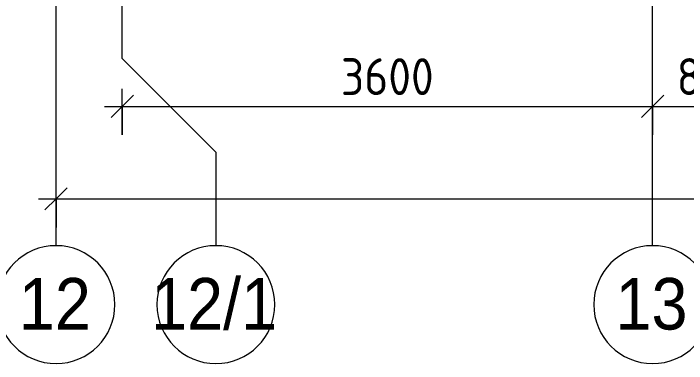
# Model space of a CAD drawing. Header units: millimetres. Extents: x 2623 to 216772, y -8553 to 29000.
# Drawn here: x 20635 to 25205, y -2706 to -330 of the extents above; entities that cross this region are included whole.
import ezdxf

# ---------------------------------------------------------------- set-up
doc = ezdxf.new("R2010")
doc.units = ezdxf.units.MM
for name, color, linetype, lineweight in [('A-ANNO-DIMS', 7, 'Continuous', 9), ('A-ANNO-DIMS-100', 7, 'Continuous', 9), ('Оси', 7, 'Continuous', 9), ('Оси-1', 7, 'Continuous', 20)]:
    doc.layers.add(name, color=color, linetype=linetype, lineweight=lineweight)
doc.styles.add('Arial', font='arial.ttf', dxfattribs={"width": 0.9, "height": 350})
doc.styles.add('ISOCPEUR', font='isocpeur.ttf', dxfattribs={"width": 0.9, "height": 250})
doc.dimstyles.new('ISO-2_5_0_9К_БОЛЬШОЙ', dxfattribs={"dimscale": 304.8, "dimtxt": 248.995294, "dimasz": 0.492126, "dimexe": 0.393701, "dimexo": 0.984252, "dimgap": 0, "dimtad": 1, "dimdec": 0, "dimrnd": 10, "dimzin": 0, "dimdsep": 46, "dimtxsty": 'ISOCPEUR', "dimblk1": 'OBLIQUE', "dimblk2": 'OBLIQUE', "dimsah": 1, "dimcen": 0.09, "dimdle": 0.393701, "dimazin": 0, "dimtfac": 1, "dimtdec": 4, "dimtix": 1, "dimtmove": 0, "dimatfit": 3, "dimfxl": 1, "dimtvp": 1, "dimtolj": 1, "dimtzin": 0, "dimarcsym": 2})

# ---------------------------------------------------------------- blocks, each defined once
blk = doc.blocks.new('Ось сетки - D8-29747960-План монтажа стен и перегородок 3 этажа в осях 12-23')
at = {"layer": 'Оси-1'}
for start, end in [(360, 180), (180, 360)]:
    blk.add_arc((0, 0), 4, start, end, dxfattribs=at)
blk = doc.blocks.new('DIMBLOCK14-План монтажа стен и перегородок 3 этажа в осях 12-23')
at = {"layer": 'A-ANNO-DIMS-100'}
for p, q in [((20924.5, -1781.9), (20924.5, -1468)), ((67174.5, -1781.9), (67174.5, -1468)), ((20804.5, -1588), (67294.5, -1588)), ((20924.5, -1588), (20924.5, -1781.9)), ((67174.5, -1588), (67174.5, -1781.9))]:
    blk.add_line(p, q, dxfattribs=at)
at = {"layer": 'A-ANNO-DIMS-100', "lineweight": 20}
for p, q in [((20924.5, -1588), (20999.5, -1513)), ((67174.5, -1588), (67249.5, -1513)), ((20924.5, -1588), (20849.5, -1663)), ((67174.5, -1588), (67099.5, -1663))]:
    blk.add_line(p, q, dxfattribs=at)
at = {"layer": 'A-ANNO-DIMS-100', "color": 0, "insert": (43642.5, -1261.4), "char_height": 250, "width": 976.828, "attachment_point": 1, "line_spacing_factor": 1.149209, "style": 'ISOCPEUR'}
blk.add_mtext('46250', dxfattribs=at)
blk = doc.blocks.new('_Oblique')
at = {"color": 0, "linetype": 'ByBlock', "lineweight": -2}
blk.add_line((-0.5, -0.5), (0.5, 0.5), dxfattribs=at)
blk = doc.blocks.new('DIMBLOCK15-План монтажа стен и перегородок 3 этажа в осях 12-23')
at = {"layer": 'A-ANNO-DIMS-100'}
for p, q in [((21374.5, -1154.7), (21374.5, -840.7)), ((24974.5, -1154.7), (24974.5, -840.7)), ((21254.5, -960.7), (24974.5, -960.7)), ((21374.5, -960.7), (21374.5, -1154.7)), ((24974.5, -960.7), (24974.5, -1154.7))]:
    blk.add_line(p, q, dxfattribs=at)
at = {"layer": 'A-ANNO-DIMS-100', "lineweight": 20}
for p, q in [((21374.5, -960.7), (21449.5, -885.7)), ((24974.5, -960.7), (25049.5, -885.7)), ((21374.5, -960.7), (21299.5, -1035.7)), ((24974.5, -960.7), (24899.5, -1035.7))]:
    blk.add_line(p, q, dxfattribs=at)
at = {"layer": 'A-ANNO-DIMS-100', "color": 0, "insert": (22858.5, -634.1), "char_height": 250, "width": 758.478, "attachment_point": 1, "line_spacing_factor": 1.149209, "style": 'ISOCPEUR'}
blk.add_mtext('3600', dxfattribs=at)
blk = doc.blocks.new('DIMBLOCK16-План монтажа стен и перегородок 3 этажа в осях 12-23')
at = {"layer": 'A-ANNO-DIMS-100'}
for p, q in [((24974.5, -1154.7), (24974.5, -840.7)), ((25774.5, -1154.7), (25774.5, -840.7)), ((24974.5, -960.7), (25774.5, -960.7)), ((24974.5, -960.7), (24974.5, -1154.7)), ((25774.5, -960.7), (25774.5, -1154.7))]:
    blk.add_line(p, q, dxfattribs=at)
at = {"layer": 'A-ANNO-DIMS-100', "lineweight": 20}
for p, q in [((24974.5, -960.7), (25049.5, -885.7)), ((25774.5, -960.7), (25849.5, -885.7)), ((24974.5, -960.7), (24899.5, -1035.7)), ((25774.5, -960.7), (25699.5, -1035.7))]:
    blk.add_line(p, q, dxfattribs=at)
at = {"layer": 'A-ANNO-DIMS-100', "color": 0, "insert": (25137.5, -634.1), "char_height": 250, "width": 568.858, "attachment_point": 1, "line_spacing_factor": 1.149209, "style": 'ISOCPEUR'}
blk.add_mtext('800', dxfattribs=at)

msp = doc.modelspace()

# ---------------------------------------------------------------- linework, layer by layer
at = {"layer": 'Оси'}
for p, q in [((21374.5, -636.3), (21374.5, 1863.7)), ((20924.5, -1906.3), (20924.5, 593.7)), ((24974.5, -1906.3), (24974.5, 593.7)), ((21374.5, -636.3), (22009.5, -1271.3)), ((22009.5, -1271.3), (22009.5, -1906.3))]:
    msp.add_line(p, q, dxfattribs=at)

# ---------------------------------------------------------------- block references
at = {"layer": 'Оси-1', "xscale": 99.99999999999993, "yscale": 99.99999999999993, "zscale": 99.99999999999993}
for p in [(20924.5, -2306.3), (22009.5, -2306.3), (24974.5, -2306.3)]:
    msp.add_blockref('Ось сетки - D8-29747960-План монтажа стен и перегородок 3 этажа в осях 12-23', p, dxfattribs=at)

# ---------------------------------------------------------------- texts
at = {"layer": 'Оси', "char_height": 350, "attachment_point": 1, "style": 'Arial'}
for s, insert, width in [('12', (20671.9, -2125.6), 606.076), ('12/1', (21569.2, -2125.6), 1060.633), ('13', (24721.9, -2125.6), 606.076)]:
    msp.add_mtext(s, dxfattribs=dict(at, insert=insert, width=width))

# ---------------------------------------------------------------- dimensions: what is measured, and where the dimension line sits
at = {"layer": 'A-ANNO-DIMS'}
for base, p1, p2, override, picture, middle in [((24974.5, -960.7), (21374.5, -854.7), (24974.5, -854.7), {"dimpost": '<>', "dimfxl": 3600}, 'DIMBLOCK15-План монтажа стен и перегородок 3 этажа в осях 12-23', (23174.5, -835.7)), ((25774.5, -960.7), (24974.5, -854.7), (25774.5, -854.7), {"dimpost": '<>', "dimfxl": 800}, 'DIMBLOCK16-План монтажа стен и перегородок 3 этажа в осях 12-23', (25374.5, -835.7)), ((67174.5, -1588), (20924.5, -1481.9), (67174.5, -1481.9), {"dimpost": '<>', "dimfxl": 46250}, 'DIMBLOCK14-План монтажа стен и перегородок 3 этажа в осях 12-23', (44049.5, -1463))]:
    dim = msp.add_linear_dim(base=base, p1=p1, p2=p2, dimstyle='ISO-2_5_0_9К_БОЛЬШОЙ', override=override, dxfattribs=at)
    dim.commit()
    dim.dimension.update_dxf_attribs({"geometry": picture, "text_midpoint": middle})

doc.saveas('drawing.dxf')
